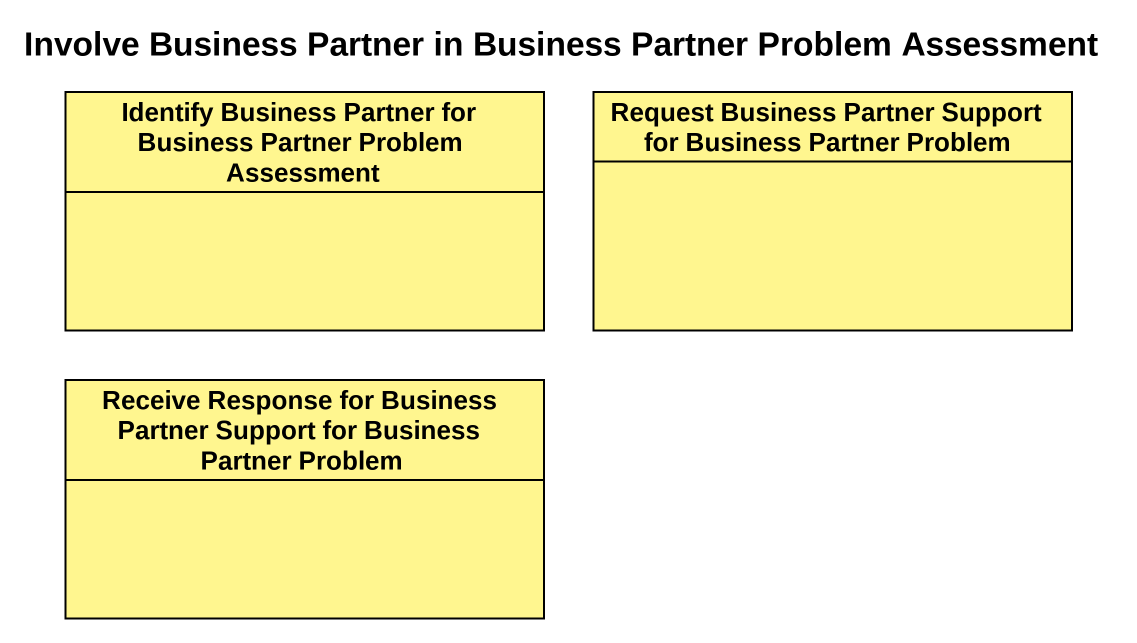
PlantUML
@startuml
title Involve Business Partner in Business Partner Problem Assessment
hide circle
hide empty members
class "Identify Business Partner for Business Partner Problem Assessment" as Identify_Business_Partner #FFF68F
class "Request Business Partner Support for Business Partner Problem" as Request_Business_Partner #FFF68F
class "Receive Response for Business Partner Support for Business Partner Problem" as Receive_Response_for #FFF68F
@enduml
